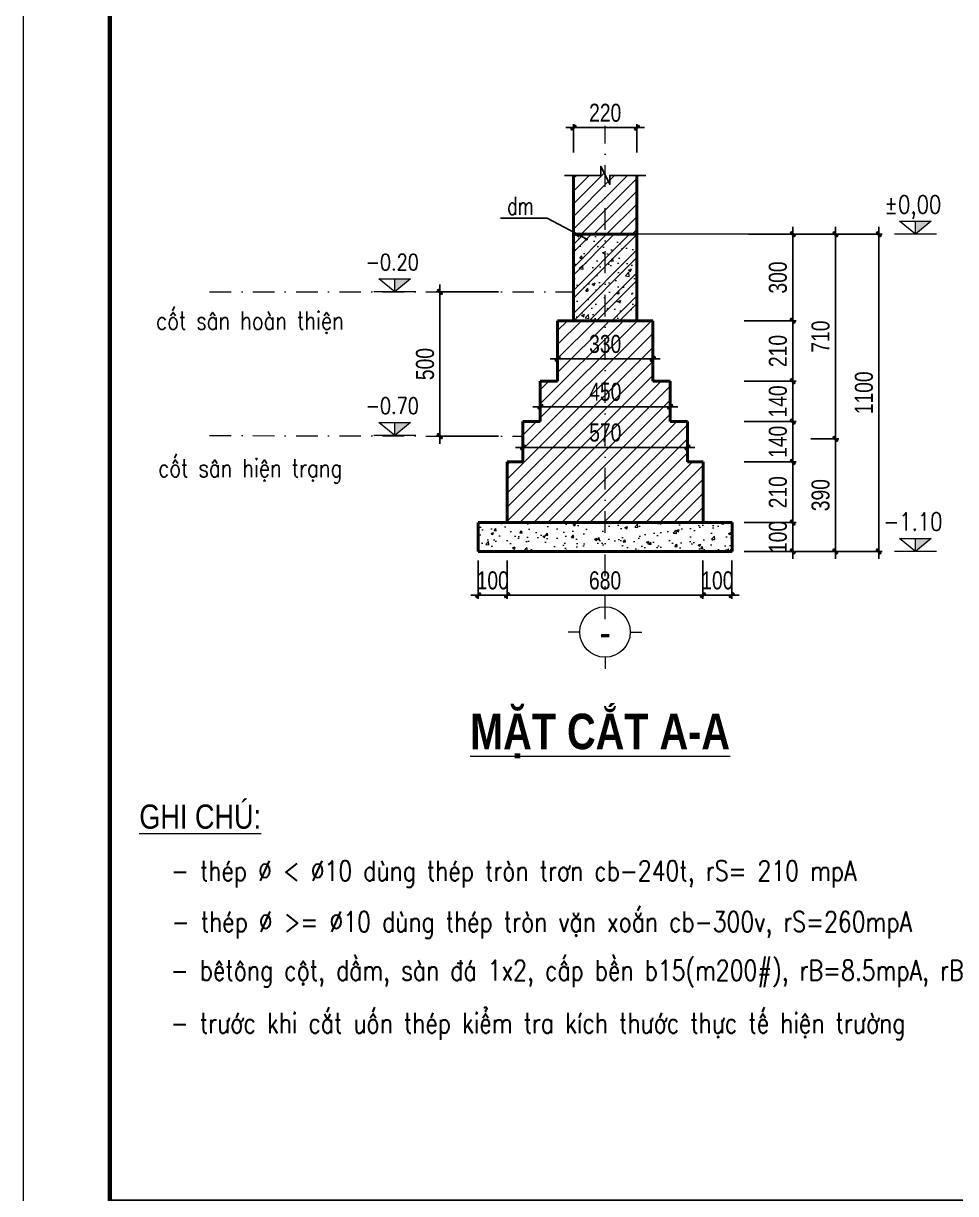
# Model space of a CAD drawing. Header units: millimetres. Extents: x 3320094 to 3411034, y 113561 to 144305.
# Drawn here: x 3320094 to 3326562, y 128565 to 136683 of the extents above; entities that cross this region are included whole.
import ezdxf
from ezdxf.enums import TextEntityAlignment as Align

# ---------------------------------------------------------------- set-up
doc = ezdxf.new("R2010")
doc.units = ezdxf.units.MM
doc.header["$LTSCALE"] = 600
doc.header["$MEASUREMENT"] = 0
doc.header["$PDMODE"] = 32
doc.linetypes.add('DASHDOT', pattern=[1, 0.5, -0.25, 0, -0.25])
doc.layers.get('0').update_dxf_attribs({"lineweight": 0})
doc.layers.get('Defpoints').update_dxf_attribs({"lineweight": 0})
doc.layers.add('DIM', color=1, linetype='Continuous')
doc.layers.add('MANH', color=147, linetype='Continuous')
for name, color, linetype, lineweight in [('hatch1', 136, 'Continuous', 9), ('Khungten_LCDI', 7, 'Continuous', 5), ('LC Dim', 8, 'Continuous', 18), ('LC Hatch', 252, 'Continuous', 9), ('LC Hatch @ 1', 252, 'Continuous', 9), ('LC ISO', 153, 'Continuous', 13), ('LC Net dam2', 6, 'Continuous', 40), ('LC Net manh', 239, 'Continuous', 5), ('LC Net thay', 7, 'Continuous', 25), ('LC Net truc', 79, 'DASHDOT', 13), ('LC Text1', 3, 'Continuous', 20), ('LC Text2', 7, 'Continuous', 18)]:
    doc.layers.add(name, color=color, linetype=linetype, lineweight=lineweight)
doc.styles.add('HOATBIF', font='hoatbif.shx', dxfattribs={"width": 0.8})
doc.styles.add('Khungten', font='VHAVAN.TTF', dxfattribs={"width": 0.9, "height": 5000})
doc.styles.add('LC 1', font='VHAVANB.TTF')
doc.styles.add('LC 3', font='vnsimli.shx', dxfattribs={"width": 0.75})
doc.styles.add('LC3', font='VHARIALB.TTF', dxfattribs={"width": 0.8})
doc.styles.add('T1', font='Vnsimli.shx', dxfattribs={"width": 0.8})
doc.styles.add('T2', font='VHARIAL.TTF', dxfattribs={"width": 0.8})
doc.styles.add('Title', font='VHBLACK.TTF', dxfattribs={"width": 0.8})
doc.dimstyles.new('1-100(1-50)', dxfattribs={"dimscale": 50, "dimtxt": 2.5, "dimasz": 0.35, "dimexe": 0.5, "dimexo": 0, "dimgap": 0.8, "dimtad": 1, "dimdec": 0, "dimzin": 0, "dimdsep": 46, "dimtxsty": 'HOATBIF', "dimblk1": 'DOT', "dimblk2": 'DOT', "dimsah": 1, "dimcen": -1, "dimdle": 1, "dimclrd": 256, "dimclre": 256, "dimclrt": 4, "dimadec": 3, "dimazin": 2, "dimtfac": 0.333333, "dimtdec": 0, "dimtix": 1, "dimtmove": 2, "dimatfit": 3, "dimldrblk": 'DOT', "dimfxl": 1, "dimtvp": 0.833333, "dimtolj": 1, "dimtzin": 0, "dimarcsym": 0})

# ---------------------------------------------------------------- blocks, each defined once
blk = doc.blocks.new('ha tang Nui Beo')
at = {"layer": 'Defpoints', "lineweight": 0}
blk.add_lwpolyline([(-1200, -14850), (-1200, 14850), (40800, 14850), (40800, -14850)], close=True, dxfattribs=at)
at = {"layer": 'Khungten_LCDI', "color": 5, "lineweight": 60}
blk.add_lwpolyline([(0, -14650), (0, 14650), (40600, 14650), (40600, -14650)], close=True, dxfattribs=at)
at = {"color": 7, "style": 'Khungten', "width": 0.8}
for tag, p in [('REVISION', (39499, -10746)), ('NGAYHT', (39546, -11609))]:
    blk.add_attdef(tag, text='', height=200, dxfattribs=at).set_placement(p, align=Align.CENTER)
at = {"layer": 'LC Text1', "style": 'Title', "width": 3.882085}
for tag, p, p2 in [('TENBANVE1', (36913, -8886), (40339, -8886)), ('TENBANVE2', (36913, -9562), (40339, -9562))]:
    blk.add_attdef(tag, text='', height=250, dxfattribs=at).set_placement(p, p2, align=Align.FIT)
at = {"layer": 'LC Text1', "style": 'Title', "width": 0.7}
blk.add_attdef('SOBANVE', text='', height=250, dxfattribs=at).set_placement((39562, -13896), align=Align.CENTER)
blk = doc.blocks.new('DOT')
at = {"layer": 'DIM'}
for p, q in [((-3, 0), (3, 0)), ((-1, -1), (1, 1))]:
    blk.add_line(p, q, dxfattribs=at)
blk.add_lwpolyline([(0.5, 1), (-1, -0.5), (-0.5, -1), (1, 0.5)], close=True, dxfattribs=at)
blk = doc.blocks.new('*D175')
at = {"layer": 'Defpoints', "color": 0, "ltscale": 2, "transparency": 16777216}
for p in [(3323681.4, 134154.9), (3324581.4, 134154.9), (3324581.4, 134024.2)]:
    blk.add_point(p, dxfattribs=at)
at = {"layer": 'LC Dim', "lineweight": -2, "ltscale": 2, "transparency": 16777216}
for p, q in [((3323681.4, 134154.9), (3323681.4, 133999.2)), ((3324581.4, 134154.9), (3324581.4, 133999.2)), ((3323698.9, 134024.2), (3324563.9, 134024.2))]:
    blk.add_line(p, q, dxfattribs=at)
at = {"layer": 'LC Dim', "lineweight": -2, "ltscale": 2, "transparency": 16777216, "xscale": 17.5, "yscale": 17.5, "zscale": 17.5, "rotation": 180}
blk.add_blockref('DOT', (3323681.4, 134024.2), dxfattribs=at)
at = {"layer": 'LC Dim', "lineweight": -2, "ltscale": 2, "transparency": 16777216, "xscale": 17.5, "yscale": 17.5, "zscale": 17.5}
blk.add_blockref('DOT', (3324581.4, 134024.2), dxfattribs=at)
at = {"layer": 'LC Dim', "color": 4, "ltscale": 2, "transparency": 16777216, "insert": (3324131.4, 134126.7), "char_height": 125, "attachment_point": 5, "style": 'HOATBIF'}
blk.add_mtext('\\A1;450', dxfattribs=at)
blk = doc.blocks.new('_Dot')
at = {"color": 0, "linetype": 'ByBlock', "lineweight": -2}
blk.add_line((-0.5, 0), (-1, 0), dxfattribs=at)
at = {"color": 0, "linetype": 'ByBlock', "const_width": 0.5}
blk.add_lwpolyline([(-0.25, 0, 1), (0.25, 0, 1)], format="xyb", close=True, dxfattribs=at)
blk = doc.blocks.new('*D176')
at = {"layer": 'Defpoints', "color": 0, "ltscale": 2, "transparency": 16777216}
for p in [(3323561.4, 133815.3), (3324701.4, 133815.3), (3324701.4, 133741.7)]:
    blk.add_point(p, dxfattribs=at)
at = {"layer": 'LC Dim', "lineweight": -2, "ltscale": 2, "transparency": 16777216}
for p, q in [((3323561.4, 133815.3), (3323561.4, 133716.7)), ((3324701.4, 133815.3), (3324701.4, 133716.7)), ((3323578.9, 133741.7), (3324683.9, 133741.7))]:
    blk.add_line(p, q, dxfattribs=at)
at = {"layer": 'LC Dim', "lineweight": -2, "ltscale": 2, "transparency": 16777216, "xscale": 17.5, "yscale": 17.5, "zscale": 17.5, "rotation": 180}
blk.add_blockref('DOT', (3323561.4, 133741.7), dxfattribs=at)
at = {"layer": 'LC Dim', "lineweight": -2, "ltscale": 2, "transparency": 16777216, "xscale": 17.5, "yscale": 17.5, "zscale": 17.5}
blk.add_blockref('DOT', (3324701.4, 133741.7), dxfattribs=at)
at = {"layer": 'LC Dim', "color": 4, "ltscale": 2, "transparency": 16777216, "insert": (3324131.4, 133844.2), "char_height": 125, "attachment_point": 5, "style": 'HOATBIF'}
blk.add_mtext('\\A1;570', dxfattribs=at)
blk = doc.blocks.new('*D177')
at = {"layer": 'Defpoints', "color": 0, "ltscale": 2, "transparency": 16777216}
for p in [(3323800.8, 134431.2), (3323800.8, 134356.3), (3324460.8, 134431.2)]:
    blk.add_point(p, dxfattribs=at)
at = {"layer": 'LC Dim', "lineweight": -2, "ltscale": 2, "transparency": 16777216}
for p, q in [((3323800.8, 134431.2), (3323800.8, 134331.3)), ((3324443.3, 134356.3), (3323818.3, 134356.3)), ((3324460.8, 134431.2), (3324460.8, 134331.3))]:
    blk.add_line(p, q, dxfattribs=at)
at = {"layer": 'LC Dim', "lineweight": -2, "ltscale": 2, "transparency": 16777216, "xscale": 17.5, "yscale": 17.5, "zscale": 17.5, "rotation": 180}
blk.add_blockref('DOT', (3323800.8, 134356.3), dxfattribs=at)
at = {"layer": 'LC Dim', "lineweight": -2, "ltscale": 2, "transparency": 16777216, "xscale": 17.5, "yscale": 17.5, "zscale": 17.5}
blk.add_blockref('DOT', (3324460.8, 134356.3), dxfattribs=at)
at = {"layer": 'LC Dim', "color": 4, "ltscale": 2, "transparency": 16777216, "insert": (3324130.8, 134458.8), "char_height": 125, "attachment_point": 5, "style": 'HOATBIF'}
blk.add_mtext('\\A1;330', dxfattribs=at)
blk = doc.blocks.new('*D178')
at = {"layer": 'Defpoints', "color": 0, "ltscale": 2, "transparency": 16777216}
for p in [(3325415.2, 135220.1, 0), (3326028.8, 135220.1), (3325415.2, 133020.5, 0)]:
    blk.add_point(p, dxfattribs=at)
at = {"layer": 'LC Dim', "lineweight": -2, "ltscale": 2, "transparency": 16777216}
for p, q in [((3325415.2, 135220.1), (3326053.8, 135220.1)), ((3326028.8, 133038), (3326028.8, 135202.6)), ((3325415.2, 133020.5), (3326053.8, 133020.5))]:
    blk.add_line(p, q, dxfattribs=at)
at = {"layer": 'LC Dim', "lineweight": -2, "ltscale": 2, "transparency": 16777216, "xscale": 17.5, "yscale": 17.5, "zscale": 17.5}
for p, rotation in [((3326028.8, 135220.1), 90), ((3326028.8, 133020.5), 270)]:
    blk.add_blockref('DOT', p, dxfattribs=dict(at, rotation=rotation))
at = {"layer": 'LC Dim', "color": 4, "ltscale": 2, "transparency": 16777216, "insert": (3325926.3, 134120.3), "char_height": 125, "attachment_point": 5, "rotation": 90, "style": 'HOATBIF'}
blk.add_mtext('\\A1;1100', dxfattribs=at)
blk = doc.blocks.new('*D179')
at = {"layer": 'Defpoints', "color": 0, "ltscale": 2, "transparency": 16777216}
for p in [(3323450.3, 132956.4), (3324809.4, 132956.4), (3324809.4, 132716)]:
    blk.add_point(p, dxfattribs=at)
at = {"layer": 'LC Dim', "lineweight": -2, "ltscale": 2, "transparency": 16777216}
for p, q in [((3323450.3, 132956.4), (3323450.3, 132691)), ((3324809.4, 132956.4), (3324809.4, 132691)), ((3323467.8, 132716), (3324791.9, 132716))]:
    blk.add_line(p, q, dxfattribs=at)
at = {"layer": 'LC Dim', "lineweight": -2, "ltscale": 2, "transparency": 16777216, "xscale": 17.5, "yscale": 17.5, "zscale": 17.5, "rotation": 180}
blk.add_blockref('DOT', (3323450.3, 132716), dxfattribs=at)
at = {"layer": 'LC Dim', "lineweight": -2, "ltscale": 2, "transparency": 16777216, "xscale": 17.5, "yscale": 17.5, "zscale": 17.5}
blk.add_blockref('DOT', (3324809.4, 132716), dxfattribs=at)
at = {"layer": 'LC Dim', "color": 4, "ltscale": 2, "transparency": 16777216, "insert": (3324129.8, 132818.5), "char_height": 125, "attachment_point": 5, "style": 'HOATBIF'}
blk.add_mtext('\\A1;680', dxfattribs=at)
blk = doc.blocks.new('*D180')
at = {"layer": 'Defpoints', "color": 0, "ltscale": 2, "transparency": 16777216}
for p in [(3324809.4, 132956.4), (3325008.8, 132956.4), (3325008.8, 132716)]:
    blk.add_point(p, dxfattribs=at)
at = {"layer": 'LC Dim', "lineweight": -2, "ltscale": 2, "transparency": 16777216}
for p, q in [((3324809.4, 132956.4), (3324809.4, 132691)), ((3325008.8, 132956.4), (3325008.8, 132691)), ((3324791.9, 132716), (3324774.4, 132716)), ((3324809.4, 132716), (3325008.8, 132716)), ((3325026.3, 132716), (3325043.8, 132716))]:
    blk.add_line(p, q, dxfattribs=at)
at = {"layer": 'LC Dim', "lineweight": -2, "ltscale": 2, "transparency": 16777216, "xscale": 17.5, "yscale": 17.5, "zscale": 17.5}
blk.add_blockref('DOT', (3324809.4, 132716), dxfattribs=at)
at = {"layer": 'LC Dim', "lineweight": -2, "ltscale": 2, "transparency": 16777216, "xscale": 17.5, "yscale": 17.5, "zscale": 17.5, "rotation": 180}
blk.add_blockref('DOT', (3325008.8, 132716), dxfattribs=at)
at = {"layer": 'LC Dim', "color": 4, "ltscale": 2, "transparency": 16777216, "insert": (3324909.1, 132818.5), "char_height": 125, "attachment_point": 5, "style": 'HOATBIF'}
blk.add_mtext('\\A1;100', dxfattribs=at)
blk = doc.blocks.new('*D181')
at = {"layer": 'Defpoints', "color": 0, "ltscale": 2, "transparency": 16777216}
for p in [(3323250.3, 132956.4), (3323450.3, 132956.4), (3323250.3, 132716)]:
    blk.add_point(p, dxfattribs=at)
at = {"layer": 'LC Dim', "lineweight": -2, "ltscale": 2, "transparency": 16777216}
for p, q in [((3323250.3, 132956.4), (3323250.3, 132691)), ((3323450.3, 132956.4), (3323450.3, 132691)), ((3323232.8, 132716), (3323215.3, 132716)), ((3323450.3, 132716), (3323250.3, 132716)), ((3323467.8, 132716), (3323485.3, 132716))]:
    blk.add_line(p, q, dxfattribs=at)
at = {"layer": 'LC Dim', "lineweight": -2, "ltscale": 2, "transparency": 16777216, "xscale": 17.5, "yscale": 17.5, "zscale": 17.5}
blk.add_blockref('DOT', (3323250.3, 132716), dxfattribs=at)
at = {"layer": 'LC Dim', "lineweight": -2, "ltscale": 2, "transparency": 16777216, "xscale": 17.5, "yscale": 17.5, "zscale": 17.5, "rotation": 180}
blk.add_blockref('DOT', (3323450.3, 132716), dxfattribs=at)
at = {"layer": 'LC Dim', "color": 4, "ltscale": 2, "transparency": 16777216, "insert": (3323350.3, 132818.5), "char_height": 125, "attachment_point": 5, "style": 'HOATBIF'}
blk.add_mtext('\\A1;100', dxfattribs=at)
blk = doc.blocks.new('*D182')
at = {"layer": 'Defpoints', "color": 0, "ltscale": 2, "transparency": 16777216}
for p in [(3325096, 134620.5), (3325096, 134200.5), (3325431.9, 134200.5)]:
    blk.add_point(p, dxfattribs=at)
at = {"layer": 'LC Dim', "lineweight": -2, "ltscale": 2, "transparency": 16777216}
for p, q in [((3325096, 134620.5), (3325456.9, 134620.5)), ((3325431.9, 134603), (3325431.9, 134218)), ((3325096, 134200.5), (3325456.9, 134200.5))]:
    blk.add_line(p, q, dxfattribs=at)
at = {"layer": 'LC Dim', "lineweight": -2, "ltscale": 2, "transparency": 16777216, "xscale": 17.5, "yscale": 17.5, "zscale": 17.5}
for p, rotation in [((3325431.9, 134620.5), 90), ((3325431.9, 134200.5), 270)]:
    blk.add_blockref('DOT', p, dxfattribs=dict(at, rotation=rotation))
at = {"layer": 'LC Dim', "color": 4, "ltscale": 2, "transparency": 16777216, "insert": (3325329.4, 134410.5), "char_height": 125, "attachment_point": 5, "rotation": 90, "style": 'HOATBIF'}
blk.add_mtext('\\A1;210', dxfattribs=at)
blk = doc.blocks.new('*D183')
at = {"layer": 'Defpoints', "color": 0, "ltscale": 2, "transparency": 16777216}
for p in [(3325096, 134200.5), (3325096, 133920.5), (3325431.9, 133920.5)]:
    blk.add_point(p, dxfattribs=at)
at = {"layer": 'LC Dim', "lineweight": -2, "ltscale": 2, "transparency": 16777216}
for p, q in [((3325096, 134200.5), (3325456.9, 134200.5)), ((3325431.9, 134218), (3325431.9, 134235.5)), ((3325431.9, 134200.5), (3325431.9, 133920.5)), ((3325096, 133920.5), (3325456.9, 133920.5)), ((3325431.9, 133903), (3325431.9, 133885.5))]:
    blk.add_line(p, q, dxfattribs=at)
at = {"layer": 'LC Dim', "lineweight": -2, "ltscale": 2, "transparency": 16777216, "xscale": 17.5, "yscale": 17.5, "zscale": 17.5}
for p, rotation in [((3325431.9, 134200.5), 270), ((3325431.9, 133920.5), 90)]:
    blk.add_blockref('DOT', p, dxfattribs=dict(at, rotation=rotation))
at = {"layer": 'LC Dim', "color": 4, "ltscale": 2, "transparency": 16777216, "insert": (3325329.4, 134060.5), "char_height": 125, "attachment_point": 5, "rotation": 90, "style": 'HOATBIF'}
blk.add_mtext('\\A1;140', dxfattribs=at)
blk = doc.blocks.new('*D184')
at = {"layer": 'Defpoints', "color": 0, "ltscale": 2, "transparency": 16777216}
for p in [(3325096, 133920.5), (3325096, 133640.5), (3325431.9, 133640.5)]:
    blk.add_point(p, dxfattribs=at)
at = {"layer": 'LC Dim', "lineweight": -2, "ltscale": 2, "transparency": 16777216}
for p, q in [((3325431.9, 133938), (3325431.9, 133955.5)), ((3325096, 133920.5), (3325456.9, 133920.5)), ((3325431.9, 133920.5), (3325431.9, 133640.5)), ((3325096, 133640.5), (3325456.9, 133640.5)), ((3325431.9, 133623), (3325431.9, 133605.5))]:
    blk.add_line(p, q, dxfattribs=at)
at = {"layer": 'LC Dim', "lineweight": -2, "ltscale": 2, "transparency": 16777216, "xscale": 17.5, "yscale": 17.5, "zscale": 17.5}
for p, rotation in [((3325431.9, 133920.5), 270), ((3325431.9, 133640.5), 90)]:
    blk.add_blockref('DOT', p, dxfattribs=dict(at, rotation=rotation))
at = {"layer": 'LC Dim', "color": 4, "ltscale": 2, "transparency": 16777216, "insert": (3325329.4, 133780.5), "char_height": 125, "attachment_point": 5, "rotation": 90, "style": 'HOATBIF'}
blk.add_mtext('\\A1;140', dxfattribs=at)
blk = doc.blocks.new('*D185')
at = {"layer": 'Defpoints', "color": 0, "ltscale": 2, "transparency": 16777216}
for p in [(3325096, 133640.5), (3325096, 133220.5), (3325431.9, 133220.5)]:
    blk.add_point(p, dxfattribs=at)
at = {"layer": 'LC Dim', "lineweight": -2, "ltscale": 2, "transparency": 16777216}
for p, q in [((3325096, 133640.5), (3325456.9, 133640.5)), ((3325431.9, 133623), (3325431.9, 133238)), ((3325096, 133220.5), (3325456.9, 133220.5))]:
    blk.add_line(p, q, dxfattribs=at)
at = {"layer": 'LC Dim', "lineweight": -2, "ltscale": 2, "transparency": 16777216, "xscale": 17.5, "yscale": 17.5, "zscale": 17.5}
for p, rotation in [((3325431.9, 133640.5), 90), ((3325431.9, 133220.5), 270)]:
    blk.add_blockref('DOT', p, dxfattribs=dict(at, rotation=rotation))
at = {"layer": 'LC Dim', "color": 4, "ltscale": 2, "transparency": 16777216, "insert": (3325329.4, 133430.5), "char_height": 125, "attachment_point": 5, "rotation": 90, "style": 'HOATBIF'}
blk.add_mtext('\\A1;210', dxfattribs=at)
blk = doc.blocks.new('*D186')
at = {"layer": 'Defpoints', "color": 0, "ltscale": 2, "transparency": 16777216}
for p in [(3325096, 133220.5), (3325096, 133020.5), (3325431.9, 133020.5)]:
    blk.add_point(p, dxfattribs=at)
at = {"layer": 'LC Dim', "lineweight": -2, "ltscale": 2, "transparency": 16777216}
for p, q in [((3325096, 133220.5), (3325456.9, 133220.5)), ((3325431.9, 133238), (3325431.9, 133255.5)), ((3325431.9, 133220.5), (3325431.9, 133020.5)), ((3325096, 133020.5), (3325456.9, 133020.5)), ((3325431.9, 133003), (3325431.9, 132985.5))]:
    blk.add_line(p, q, dxfattribs=at)
at = {"layer": 'LC Dim', "lineweight": -2, "ltscale": 2, "transparency": 16777216, "xscale": 17.5, "yscale": 17.5, "zscale": 17.5}
for p, rotation in [((3325431.9, 133220.5), 270), ((3325431.9, 133020.5), 90)]:
    blk.add_blockref('DOT', p, dxfattribs=dict(at, rotation=rotation))
at = {"layer": 'LC Dim', "color": 4, "ltscale": 2, "transparency": 16777216, "insert": (3325329.4, 133120.5), "char_height": 125, "attachment_point": 5, "rotation": 90, "style": 'HOATBIF'}
blk.add_mtext('\\A1;100', dxfattribs=at)
blk = doc.blocks.new('*D187')
at = {"layer": 'Defpoints', "color": 0, "ltscale": 2, "transparency": 16777216}
for p in [(3325124.1, 135220.1), (3325431.9, 135220.1), (3325096, 134620.5)]:
    blk.add_point(p, dxfattribs=at)
at = {"layer": 'LC Dim', "lineweight": -2, "ltscale": 2, "transparency": 16777216}
for p, q in [((3325124.1, 135220.1), (3325456.9, 135220.1)), ((3325431.9, 134638), (3325431.9, 135202.6)), ((3325096, 134620.5), (3325456.9, 134620.5))]:
    blk.add_line(p, q, dxfattribs=at)
at = {"layer": 'LC Dim', "lineweight": -2, "ltscale": 2, "transparency": 16777216, "xscale": 17.5, "yscale": 17.5, "zscale": 17.5}
for p, rotation in [((3325431.9, 135220.1), 90), ((3325431.9, 134620.5), 270)]:
    blk.add_blockref('DOT', p, dxfattribs=dict(at, rotation=rotation))
at = {"layer": 'LC Dim', "color": 4, "ltscale": 2, "transparency": 16777216, "insert": (3325329.4, 134920.3), "char_height": 125, "attachment_point": 5, "rotation": 90, "style": 'HOATBIF'}
blk.add_mtext('\\A1;300', dxfattribs=at)
blk = doc.blocks.new('*D188')
at = {"layer": 'Defpoints', "color": 0, "ltscale": 2, "transparency": 16777216}
for p in [(3324350.8, 135960), (3323910.8, 135788.6), (3324350.8, 135788.6)]:
    blk.add_point(p, dxfattribs=at)
at = {"layer": 'LC Dim', "lineweight": -2, "ltscale": 2, "transparency": 16777216}
for p, q in [((3323910.8, 135788.6), (3323910.8, 135985)), ((3324350.8, 135788.6), (3324350.8, 135985)), ((3323928.3, 135960), (3324333.3, 135960))]:
    blk.add_line(p, q, dxfattribs=at)
at = {"layer": 'LC Dim', "lineweight": -2, "ltscale": 2, "transparency": 16777216, "xscale": 17.5, "yscale": 17.5, "zscale": 17.5, "rotation": 180}
blk.add_blockref('DOT', (3323910.8, 135960), dxfattribs=at)
at = {"layer": 'LC Dim', "lineweight": -2, "ltscale": 2, "transparency": 16777216, "xscale": 17.5, "yscale": 17.5, "zscale": 17.5}
blk.add_blockref('DOT', (3324350.8, 135960), dxfattribs=at)
at = {"layer": 'LC Dim', "color": 4, "ltscale": 2, "transparency": 16777216, "insert": (3324130.8, 136062.5), "char_height": 125, "attachment_point": 5, "style": 'HOATBIF'}
blk.add_mtext('\\A1;220', dxfattribs=at)
blk = doc.blocks.new('Caodo1')
at = {"layer": 'LC Text1'}
blk.add_hatch(color=4, dxfattribs=at).paths.add_polyline_path([(0, 200), (0, 0), (243, 200)])
at = {"layer": 'LC Text1', "color": 4}
for p, q in [((0, 0), (0, 200)), ((324, 0), (-324, 0))]:
    blk.add_line(p, q, dxfattribs=at)
blk.add_lwpolyline([(-243, 200), (243, 200), (0, 0), (0, 0)], close=True, dxfattribs=at)
at = {"layer": 'LC Text1', "color": 4, "style": 'T1', "width": 0.8}
blk.add_attdef('%%P0,00', text='', height=250, dxfattribs=at).set_placement((-39, 460), align=Align.MIDDLE_CENTER)
blk = doc.blocks.new('TTRUC')
at = {"layer": 'LC ISO'}
for p, q in [((0, 6.95), (0, 10.13)), ((-6.95, 0), (-10.13, 0)), ((6.95, 0), (10.13, 0)), ((0, -6.95), (0, -10.13))]:
    blk.add_line(p, q, dxfattribs=at)
at = {"layer": 'LC Net manh'}
blk.add_circle((0, 0), 6.95, dxfattribs=at)
blk = doc.blocks.new('*D189')
at = {"layer": 'Defpoints', "color": 0, "ltscale": 2, "transparency": 16777216}
for p in [(3325558.6, 133800.5), (3325728.1, 133800.5), (3325558.6, 133020.5, 0)]:
    blk.add_point(p, dxfattribs=at)
at = {"layer": 'LC Dim', "lineweight": -2, "ltscale": 2, "transparency": 16777216}
for p, q in [((3325558.6, 133800.5), (3325753.1, 133800.5)), ((3325728.1, 133038), (3325728.1, 133783)), ((3325558.6, 133020.5), (3325753.1, 133020.5))]:
    blk.add_line(p, q, dxfattribs=at)
at = {"layer": 'LC Dim', "lineweight": -2, "ltscale": 2, "transparency": 16777216, "xscale": 17.5, "yscale": 17.5, "zscale": 17.5}
for p, rotation in [((3325728.1, 133800.5), 90), ((3325728.1, 133020.5), 270)]:
    blk.add_blockref('DOT', p, dxfattribs=dict(at, rotation=rotation))
at = {"layer": 'LC Dim', "color": 4, "ltscale": 2, "transparency": 16777216, "insert": (3325625.6, 133410.5), "char_height": 125, "attachment_point": 5, "rotation": 90, "style": 'HOATBIF'}
blk.add_mtext('\\A1;390', dxfattribs=at)
blk = doc.blocks.new('*D190')
at = {"layer": 'Defpoints', "color": 0, "ltscale": 2, "transparency": 16777216}
for p in [(3325564.6, 135220.1, 0), (3325728.1, 135220.1), (3325558.6, 133800.5)]:
    blk.add_point(p, dxfattribs=at)
at = {"layer": 'LC Dim', "lineweight": -2, "ltscale": 2, "transparency": 16777216}
for p, q in [((3325564.6, 135220.1), (3325753.1, 135220.1)), ((3325728.1, 133818), (3325728.1, 135202.6)), ((3325558.6, 133800.5), (3325753.1, 133800.5))]:
    blk.add_line(p, q, dxfattribs=at)
at = {"layer": 'LC Dim', "lineweight": -2, "ltscale": 2, "transparency": 16777216, "xscale": 17.5, "yscale": 17.5, "zscale": 17.5}
for p, rotation in [((3325728.1, 135220.1), 90), ((3325728.1, 133800.5), 270)]:
    blk.add_blockref('DOT', p, dxfattribs=dict(at, rotation=rotation))
at = {"layer": 'LC Dim', "color": 4, "ltscale": 2, "transparency": 16777216, "insert": (3325625.6, 134510.3), "char_height": 125, "attachment_point": 5, "rotation": 90, "style": 'HOATBIF'}
blk.add_mtext('\\A1;710', dxfattribs=at)
blk = doc.blocks.new('*D293')
at = {"layer": 'Defpoints', "color": 0, "ltscale": 2, "transparency": 16777216}
for p in [(3322983.5, 134820.1), (3323390.7, 134820.1), (3323390.7, 133819.8)]:
    blk.add_point(p, dxfattribs=at)
at = {"layer": 'LC Dim', "lineweight": -2, "ltscale": 2, "transparency": 16777216}
for p, q in [((3323390.7, 134820.1), (3322958.5, 134820.1)), ((3322983.5, 133837.3), (3322983.5, 134802.6)), ((3323390.7, 133819.8), (3322958.5, 133819.8))]:
    blk.add_line(p, q, dxfattribs=at)
at = {"layer": 'LC Dim', "lineweight": -2, "ltscale": 2, "transparency": 16777216, "xscale": 17.5, "yscale": 17.5, "zscale": 17.5}
for p, rotation in [((3322983.5, 134820.1), 90), ((3322983.5, 133819.8), 270)]:
    blk.add_blockref('DOT', p, dxfattribs=dict(at, rotation=rotation))
at = {"layer": 'LC Dim', "color": 4, "ltscale": 2, "transparency": 16777216, "insert": (3322881, 134319.9), "char_height": 125, "attachment_point": 5, "rotation": 90, "style": 'HOATBIF'}
blk.add_mtext('\\A1;500', dxfattribs=at)
blk = doc.blocks.new('TIEUDE1')
at = {"layer": 'LC Text2', "color": 7, "style": 'LC 1'}
blk.add_attdef('TIªU§Ò', text='', height=5, dxfattribs=at).set_placement((0, 0), align=Align.BOTTOM_CENTER)
blk.add_attdef('TL', text='', height=3, dxfattribs=at).set_placement((0, -2), align=Align.TOP_CENTER)

msp = doc.modelspace()

# ---------------------------------------------------------------- hatches: boundary and pattern name
at = {"layer": 'hatch1'}
h = msp.add_hatch(dxfattribs=at)
h.set_pattern_fill('ANSI31', color=256, scale=550)
h.set_pattern_definition([(45, (351.8, 155.14), (-48.6135912, 48.6135912), [])])
h.paths.add_polyline_path([(3324460.8, 134200.5), (3324460.8, 134620.5), (3323800.8, 134620.5), (3323800.8, 134200.5), (3323680.3, 134200.5), (3323680.3, 133920.5), (3323560.3, 133920.5), (3323560.3, 133640.5), (3323450.3, 133640.5), (3323450.3, 133220.5), (3324811.4, 133220.5), (3324811.4, 133640.5), (3324701.4, 133640.5), (3324701.4, 133920.5), (3324581.4, 133920.5), (3324581.4, 134200.5)])
at = {"layer": 'LC Hatch', "ltscale": 2}
h = msp.add_hatch(dxfattribs=at)
h.set_pattern_fill('ANSI31', color=256, scale=500)
h.set_pattern_definition([(45, (3358183.18, 364954.194), (-44.194174, 44.194174), [])])
h.paths.add_polyline_path([(3324350.8, 135628.8), (3324162.2, 135628.8), (3324162.2, 135566), (3324099.4, 135691.7), (3324099.4, 135628.8), (3323910.8, 135628.8), (3323910.8, 135220.1), (3324350.8, 135220.1)])
h = msp.add_hatch(dxfattribs=at)
h.set_pattern_fill('BTCT', color=256, scale=30)
h.set_pattern_definition([(50, (3358183.18, 364954.2), (215.17805, -18.82564), [22.5, -247.5]), (355, (3358183.18, 364954.2), (-41.6254, 225.65764), [18, -198]), (100.4514, (3358201.11, 364952.63), (173.55281, 206.83186), [19.12206, -210.34263]), (46.1842, (3358183.18, 365014.2), (320.1723, -49.6557), [33.75, -371.25]), (96.6356, (3358209.86, 365010.06), (280.3988, 292.23536), [28.6831, -315.5139]), (351.1842, (3358183.18, 365014.2), (280.3986, 292.2356), [27, -297]), (21, (3358213.18, 364999.2), (179.07212, -120.78567), [22.5, -247.5]), (326, (3358213.18, 364999.2), (72.9946, 217.54501), [18, -198]), (71.4514, (3358228.1, 364989.13), (252.06679, 96.75915), [19.12206, -210.34263]), (37.5, (3358183.18, 364954.194), (3.647957, 99.868156), [0, -195.6, 0, -201, 0, -198.75]), (7.5, (3358183.18, 364954.19), (78.92086, 118.323514), [0, -114.6, 0, -191.1, 0, -75.75]), (327.5, (3358116.28, 364954.194), (160.14673, -6.766462), [0, -75, 0, -234, 0, -310.5]), (317.5, (3358086.28, 364954.2), (174.95585, 30.031495), [0, -97.5, 0, -155.4, 0, -220.5]), (45, (3358183.18, 364954.2), (-79.549513, 79.549513), []), (45, (3358236.21, 364954.2), (-79.549513, 79.549513), [])])
h.paths.add_polyline_path([(3324350.8, 135220.1), (3323910.8, 135220.1), (3323910.8, 134620.5), (3324350.8, 134620.5)])
at = {"layer": 'LC Hatch @ 1', "ltscale": 2}
h = msp.add_hatch(dxfattribs=at)
h.set_pattern_fill('AR-CONC', color=256, scale=25)
h.set_pattern_definition([(50, (3945796.84, -152928.09), (179.315046, -15.688034), [18.75, -206.25]), (355, (3945796.84, -152928.09), (-34.687833, 188.048033), [15, -165]), (100.451444, (3945811.79, -152929.4), (144.62721, 172.359998), [15.93505, -175.28553]), (46.1842, (3945796.84, -152878.09), (266.81033, -41.37982), [28.125, -309.375]), (96.635635, (3945819.08, -152881.53), (233.66549, 243.52965), [23.90259, -262.92844]), (351.184164, (3945796.84, -152878.09), (233.66549, 243.52965), [22.5, -247.5]), (21, (3945821.84, -152890.59), (149.226763, -100.654723), [18.75, -206.25]), (326, (3945821.84, -152890.59), (60.828833, 181.28751), [15, -165]), (71.451445, (3945834.28, -152898.97), (210.055594, 80.63279), [15.935047, -175.28553]), (37.5, (3945796.845, -152928.086), (3.039964, 83.2234635), [0, -163, 0, -167.5, 0, -165.625]), (7.5, (3945796.845, -152928.09), (65.767384, 98.602928), [0, -95.5, 0, -159.25, 0, -63.125]), (327.5, (3945741.095, -152928.086), (133.455609, -5.638718), [0, -62.5, 0, -195, 0, -258.75]), (317.5, (3945716.1, -152928.09), (145.796542, 25.026246), [0, -81.25, 0, -129.5, 0, -183.75])])
h.paths.add_polyline_path([(3325010.8, 133020.5), (3325010.8, 133220.5), (3323250.3, 133220.5), (3323250.3, 133020.5)])

# ---------------------------------------------------------------- linework, layer by layer
at = {"layer": 'LC Net dam2', "ltscale": 2}
for p, q in [((3323910.8, 135220.1, 0), (3323910.8, 135628.8, 0)), ((3324350.8, 135220.1, 0), (3324350.8, 135628.8, 0)), ((3323910.8, 135220.1, 0), (3324350.8, 135220.1, 0)), ((3323910.8, 134620.5, 0), (3323910.8, 135220.1, 0)), ((3324350.8, 134620.5, 0), (3324350.8, 135220.1, 0)), ((3323800.8, 134620.5, 0), (3323800.8, 134200.5, 0)), ((3323800.8, 134620.5, 0), (3324460.8, 134620.5, 0)), ((3324460.8, 134620.5, 0), (3324460.8, 134200.5, 0)), ((3323680.3, 134200.5, 0), (3323680.3, 133920.5, 0)), ((3323680.3, 134200.5, 0), (3323800.8, 134200.5, 0)), ((3324460.8, 134200.5, 0), (3324581.4, 134200.5, 0)), ((3324581.4, 134200.5, 0), (3324581.4, 133920.5, 0)), ((3323560.3, 133920.5, 0), (3323560.3, 133640.5, 0)), ((3323560.3, 133920.5, 0), (3323680.3, 133920.5, 0)), ((3324701.4, 133920.5, 0), (3324581.4, 133920.5, 0)), ((3324701.4, 133920.5, 0), (3324701.4, 133640.5, 0)), ((3323450.3, 133220.5, 0), (3323450.3, 133640.5, 0)), ((3323450.3, 133640.5, 0), (3323560.3, 133640.5, 0)), ((3324811.4, 133640.5, 0), (3324701.4, 133640.5, 0)), ((3324811.4, 133220.5, 0), (3324811.4, 133640.5, 0)), ((3325010.8, 133220.5, 0), (3323250.3, 133220.5, 0)), ((3323250.3, 133220.5, 0), (3323250.3, 133020.5, 0)), ((3325010.8, 133220.5, 0), (3325010.8, 133020.5, 0)), ((3325010.8, 133020.5, 0), (3323250.3, 133020.5, 0))]:
    msp.add_line(p, q, dxfattribs=at)
at = {"layer": 'LC Net truc', "ltscale": 0.5}
for p, q in [((3324130.8, 132549.4, 0), (3324130.8, 135973, 0)), ((3321385.8, 134820.1, 0), (3323910.8, 134820.1, 0)), ((3321385.8, 133824.1, 0), (3323561.4, 133819.3, 0))]:
    msp.add_line(p, q, dxfattribs=at)
at = {"layer": 'LC Net truc', "ltscale": 200}
msp.add_line((3325818.4, 135220.1, 0), (3324350.8, 135220.1, 0), dxfattribs=at)
at = {"layer": 'MANH', "ltscale": 2, "elevation": 0}
msp.add_lwpolyline([(3323848, 135628.8), (3324099.4, 135628.8), (3324099.4, 135691.7), (3324162.2, 135566), (3324162.2, 135628.8), (3324413.7, 135628.8)], dxfattribs=at)

# ---------------------------------------------------------------- block references
at = {"layer": 'LC ISO', "xscale": 25.19610424696835, "yscale": 25.19610424696835, "zscale": 25.19610424696835}
msp.add_blockref('TTRUC', (3324129.8, 132460.7, 0), dxfattribs=at)
at = {"layer": 'LC Net thay', "xscale": 0.4999999870320533, "yscale": 0.499999987033499, "zscale": 0.499999987033499}
msp.add_blockref('ha tang Nui Beo', (3320693.8, 135836.2), dxfattribs=at)
at = {"layer": 'LC Text1'}
ref = msp.add_blockref('Caodo1', (3326283.2, 135220.1, 0), dxfattribs=dict(at, xscale=0.45, yscale=0.45, zscale=0.45))
ref.add_attrib('%%P0,00', '%%p0,00', dxfattribs={"layer": 'LC Text2', "height": 125, "style": 'T1', "width": 0.8}).set_placement((3326265.7, 135426.9, 0), align=Align.MIDDLE_CENTER)
ref = msp.add_blockref('Caodo1', (3322670.4, 134820.1, 0), dxfattribs=dict(at, xscale=0.45, yscale=0.45, zscale=0.45))
ref.add_attrib('%%P0,00', '-0.20', dxfattribs={"layer": 'LC Text2', "height": 112.5, "style": 'T1', "width": 0.8}).set_placement((3322652.8, 135026.9, 0), align=Align.MIDDLE_CENTER)
ref = msp.add_blockref('Caodo1', (3322670.4, 133824.1, 0), dxfattribs=dict(at, xscale=0.45, yscale=0.45, zscale=0.45))
ref.add_attrib('%%P0,00', '-0.70', dxfattribs={"layer": 'LC Text2', "height": 112.5, "style": 'T1', "width": 0.8}).set_placement((3322652.8, 134030.9, 0), align=Align.MIDDLE_CENTER)
ref = msp.add_blockref('Caodo1', (3326283.2, 133020.5, 0), dxfattribs=dict(at, xscale=0.45, yscale=0.45, zscale=0.45))
ref.add_attrib('%%P0,00', '-1.10', dxfattribs={"layer": 'LC Text2', "height": 125, "style": 'T1', "width": 0.8}).set_placement((3326265.7, 133227.3, 0), align=Align.MIDDLE_CENTER)
at = {"layer": 'LC Text2'}
ref = msp.add_blockref('TIEUDE1', (3324095.2, 131574.4), dxfattribs=dict(at, xscale=49.99999740642204, yscale=49.99999740642204, zscale=49.99999740642038))
ref.add_attrib('TIªU§Ò', '%%UmÆt c¾t a-a', dxfattribs={"color": 7, "height": 246.221, "style": 'LC3', "width": 0.8}).set_placement((3324095.2, 131574.4), align=Align.BOTTOM_CENTER)

# ---------------------------------------------------------------- texts
at = {"layer": 'LC Text1', "color": 3, "style": 'LC 3', "width": 0.7}
msp.add_text('dm', height=125, rotation=359.95192, dxfattribs=at).set_placement((3323451.1, 135354.9))
at = {"layer": 'LC Text1', "color": 3, "style": 'LC 3', "width": 0.8}
for s, height, p in [('cèt s©n hoµn thiÖn', 125, (3321014.9, 134558.9, 0)), ('cèt s©n hiÖn tr¹ng', 125, (3321029.4, 133535.4, 0)), ('- thÐp %%C < %%C10 dïng thÐp trßn tr¬n cb-240t, rS= 210 mpA', 140.002, (3321117.3, 130734.5)), ('- thÐp %%C >= %%C10 dïng thÐp trßn vÆn xo¾n cb-300v, rS=260mpA', 140.002, (3321123, 130381)), ('- bªt«ng cét, dÇm, sµn ®¸ 1x2, cÊp bÒn b15(m200#), rB=8.5mpA, rBT=0.75mpA', 140.002, (3321116.2, 130044)), ('- tr\xadíc khi c¾t uèn thÐp kiÓm tra kÝch th\xadíc thùc tÕ hiÖn tr\xadêng', 140.002, (3321116.2, 129678.2))]:
    msp.add_text(s, height=height, dxfattribs=at).set_placement(p)
at = {"layer": 'LC Text1', "ltscale": 0.2, "style": 'LC 1', "width": 0.9}
msp.add_text('-', height=197.3, dxfattribs=at).set_placement((3324129.8, 132300.2, 0), align=Align.BOTTOM_CENTER)
at = {"layer": 'LC Text2', "style": 'T2', "width": 0.8}
msp.add_text('%%Ughi chó:', height=168.002, dxfattribs=at).set_placement((3320898.2, 131096.3))

# ---------------------------------------------------------------- dimensions: what is measured, and where the dimension line sits
at = {"layer": 'LC Dim', "ltscale": 2}
for base, p1, p2, picture, middle in [((3324350.8, 135960, 0), (3323910.8, 135788.6, 0), (3324350.8, 135788.6, 0), '*D188', (3324130.8, 136062.5, 0)), ((3323800.8, 134356.3, 0), (3324460.8, 134431.2, 0), (3323800.8, 134431.2, 0), '*D177', (3324130.8, 134458.8, 0)), ((3324581.4, 134024.2, 0), (3323681.4, 134154.9, 0), (3324581.4, 134154.9, 0), '*D175', (3324131.4, 134126.7, 0)), ((3324701.4, 133741.7, 0), (3323561.4, 133815.3, 0), (3324701.4, 133815.3, 0), '*D176', (3324131.4, 133844.2, 0)), ((3323250.3, 132716, 0), (3323450.3, 132956.4, 0), (3323250.3, 132956.4, 0), '*D181', (3323350.3, 132818.5, 0)), ((3324809.4, 132716, 0), (3323450.3, 132956.4, 0), (3324809.4, 132956.4, 0), '*D179', (3324129.8, 132818.5, 0)), ((3325008.8, 132716, 0), (3324809.4, 132956.4, 0), (3325008.8, 132956.4, 0), '*D180', (3324909.1, 132818.5, 0))]:
    dim = msp.add_linear_dim(base=base, p1=p1, p2=p2, dimstyle='1-100(1-50)', override={"dimlfac": 0.5}, dxfattribs=at)
    dim.commit()
    dim.dimension.update_dxf_attribs({"geometry": picture, "text_midpoint": middle})
for base, p1, p2, picture, middle in [((3325431.9, 135220.1, 0), (3325096, 134620.5, 0), (3325124.1, 135220.1, 0), '*D187', (3325329.4, 134920.3, 0)), ((3326028.8, 135220.1, 0), (3325415.2, 133020.5, 0), (3325415.2, 135220.1, 0), '*D178', (3325926.3, 134120.3, 0)), ((3325728.1, 135220.1, 0), (3325558.6, 133800.5, 0), (3325564.6, 135220.1, 0), '*D190', (3325625.6, 134510.3, 0)), ((3322983.5, 134820.1, 0), (3323390.7, 133819.8, 0), (3323390.7, 134820.1, 0), '*D293', (3322881, 134319.9, 0)), ((3325431.9, 134200.5, 0), (3325096, 134620.5, 0), (3325096, 134200.5, 0), '*D182', (3325329.4, 134410.5, 0)), ((3325431.9, 133920.5, 0), (3325096, 134200.5, 0), (3325096, 133920.5, 0), '*D183', (3325329.4, 134060.5, 0)), ((3325431.9, 133640.5, 0), (3325096, 133920.5, 0), (3325096, 133640.5, 0), '*D184', (3325329.4, 133780.5, 0)), ((3325728.1, 133800.5, 0), (3325558.6, 133020.5, 0), (3325558.6, 133800.5, 0), '*D189', (3325625.6, 133410.5, 0)), ((3325431.9, 133220.5, 0), (3325096, 133640.5, 0), (3325096, 133220.5, 0), '*D185', (3325329.4, 133430.5, 0)), ((3325431.9, 133020.5, 0), (3325096, 133220.5, 0), (3325096, 133020.5, 0), '*D186', (3325329.4, 133120.5, 0))]:
    dim = msp.add_linear_dim(base=base, p1=p1, p2=p2, angle=90, dimstyle='1-100(1-50)', override={"dimlfac": 0.5}, dxfattribs=at)
    dim.commit()
    dim.dimension.update_dxf_attribs({"geometry": picture, "text_midpoint": middle})

# ---------------------------------------------------------------- leaders
msp.add_leader([(3324003, 135185.5), (3323728.7, 135331), (3323403.9, 135331)], dimstyle='1-100(1-50)', override={"dimlfac": 0.5}, dxfattribs=at)

doc.saveas('drawing.dxf')
